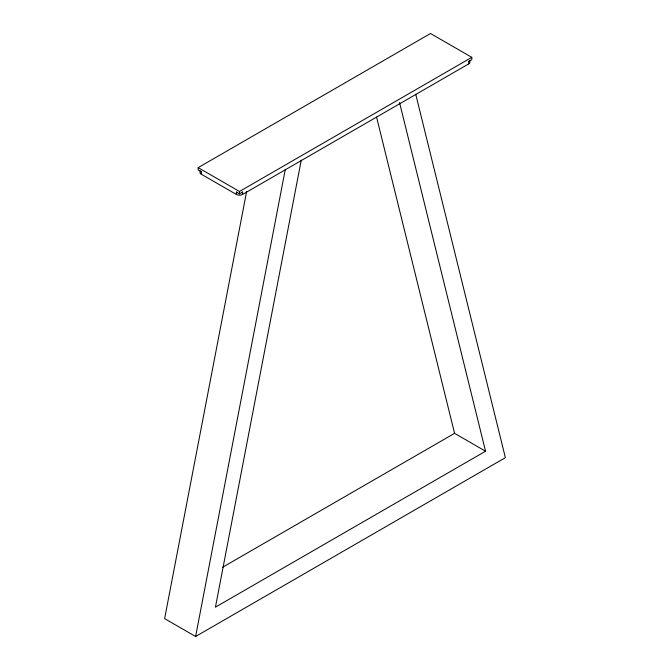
<?xml version="1.0" encoding="UTF-8"?>
<svg xmlns="http://www.w3.org/2000/svg" width="670" height="670" viewBox="0 0 670 670"><rect width="100%" height="100%" fill="white"/><g stroke="black" fill="none" stroke-linecap="round" stroke-linejoin="round"><path stroke-width="1" d="M246.635 191.469L164.627 618.619L195.607 636.5L505.373 457.66L415.743 94.311M195.607 636.5L285.303 169.309M301.266 160.096L215.43 607.171L485.549 451.22L399.529 102.51M201.268 174.192L201.268 171.805L198.169 170.021L198.169 167.634L430.5 33.5L471.806 57.344L471.806 59.73L468.707 61.523L468.707 63.901L242.573 194.459A4.38 2.529 0 0 1 236.376 194.459L201.268 174.192A4.38 2.529 0 0 1 200.137 171.746M198.169 167.634L239.475 191.478L471.806 57.344M236.376 194.459L236.376 192.072L239.475 193.864L242.573 192.072L242.573 194.459M222.524 567.306L454.57 433.331L485.549 451.22M376.557 117.066L454.57 433.331M239.475 191.478L239.475 193.864M201.268 171.805A4.38 2.529 0 0 1 200.137 170.674M469.838 60.384A4.38 2.529 0 0 1 468.707 61.523M242.573 192.072A4.38 2.529 0 0 1 241.669 192.474M237.28 192.474A4.38 2.529 0 0 1 236.376 192.072M469.402 60.853A4.38 2.529 0 0 1 468.707 63.901"/></g></svg>
